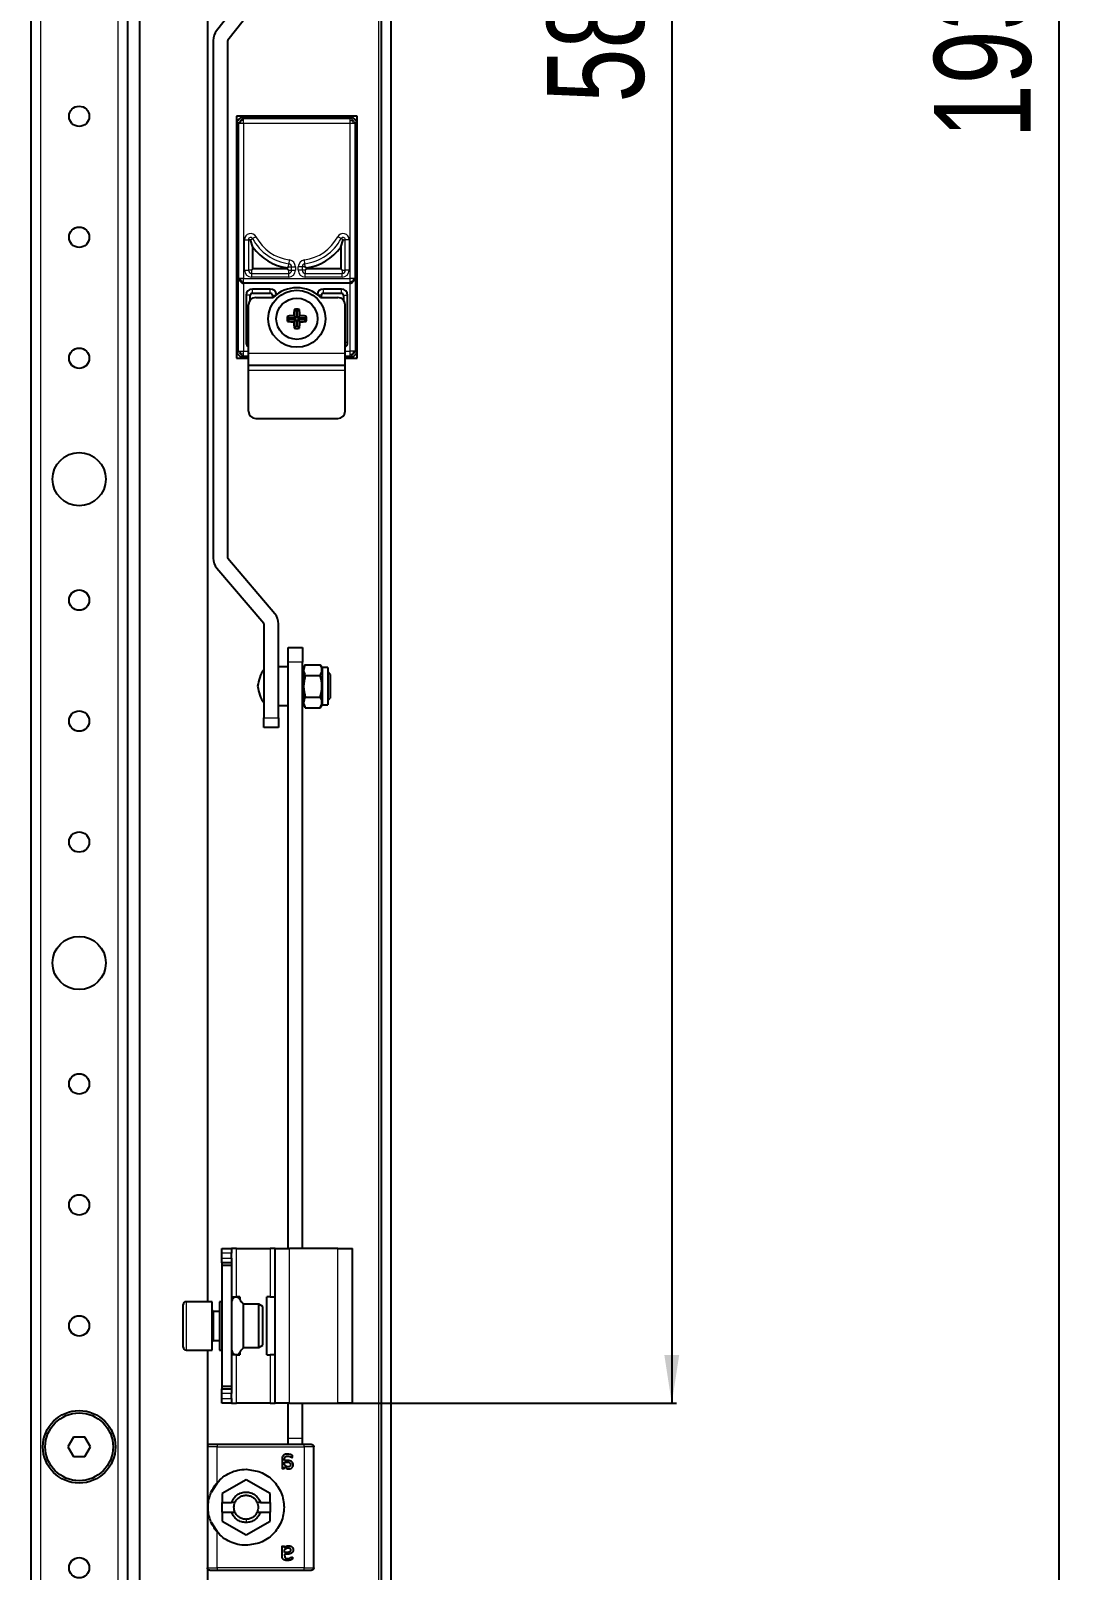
# Model space of a CAD drawing. Header units: millimetres. Extents: x -752 to 1485, y -1456 to 1043.
# Drawn here: x 1271.2 to 1485.3, y -512.4 to -194.2 of the extents above; entities that cross this region are included whole.
import ezdxf

# ---------------------------------------------------------------- set-up
doc = ezdxf.new("R2010")
doc.units = ezdxf.units.MM
doc.layers.add('FORMAT', color=7, linetype='Continuous')
doc.styles.add('SLDTEXTSTYLE0', font='TXT', dxfattribs={"width": 0.75})
doc.dimstyles.new('SLDDIMSTYLE0', dxfattribs={"dimtxt": 20, "dimasz": 10, "dimexe": 0, "dimexo": 0.0625, "dimgap": 5, "dimtad": 2, "dimdec": 1, "dimrnd": 1e-09, "dimzin": 12, "dimdsep": 46, "dimtxsty": 'SLDTEXTSTYLE0', "dimsah": 1, "dimcen": 0.09, "dimadec": 0, "dimazin": 3, "dimtfac": 1, "dimtofl": 0, "dimtmove": 0, "dimatfit": 3, "dimfxl": 0, "dimfrac": 2, "dimtolj": 1, "dimtzin": 12, "dimarcsym": 0})

# ---------------------------------------------------------------- blocks, each defined once
blk = doc.blocks.new('_D_5')
at = {"layer": 'FORMAT'}
for p, q in [((1337.76, 779.09), (1484.75, 779.09)), ((1483.75, 779.09), (1483.75, -1152.91)), ((1337.76, -1152.91), (1484.75, -1152.91))]:
    blk.add_line(p, q, dxfattribs=at)
for points in [[(1483.75, 779.09), (1482.21, 769.09), (1485.29, 769.09)], [(1483.75, -1152.91), (1485.29, -1142.91), (1482.21, -1142.91)]]:
    blk.add_solid(points, dxfattribs=at)
at = {"layer": 'FORMAT', "insert": (1457.97, -216.47), "char_height": 20, "attachment_point": 1, "rotation": 90, "style": 'SLDTEXTSTYLE0'}
blk.add_mtext('1932', dxfattribs=at)
blk = doc.blocks.new('_D_8')
at = {"layer": 'FORMAT'}
for p, q in [((1334.76, 104.09), (1404.75, 104.09)), ((1403.75, 104.09), (1403.75, -477.91)), ((1334.76, -477.91), (1404.75, -477.91))]:
    blk.add_line(p, q, dxfattribs=at)
for points in [[(1403.75, 104.09), (1402.21, 94.09), (1405.29, 94.09)], [(1403.75, -477.91), (1405.29, -467.91), (1402.21, -467.91)]]:
    blk.add_solid(points, dxfattribs=at)
at = {"layer": 'FORMAT', "insert": (1377.97, -209.08), "char_height": 20, "attachment_point": 1, "rotation": 90, "style": 'SLDTEXTSTYLE0'}
blk.add_mtext('582', dxfattribs=at)

msp = doc.modelspace()

# ---------------------------------------------------------------- linework, layer by layer
at = {"color": 8, "linetype": 'Continuous', "lineweight": 18}
for p, q in [((1343.15, 887.99), (1343.15, -1261.81)), ((1273.25, 830.59), (1273.25, -1204.41)), ((1289.25, 830.59), (1289.25, -1204.41)), ((1314.23, -213.4), (1313.93, -213.09)), ((1314.93, -212.09), (1315.23, -212.4)), ((1315.23, -212.4), (1337.26, -212.4)), ((1337.26, -212.4), (1337.56, -212.09)), ((1338.56, -213.09), (1338.26, -213.4)), ((1314.23, -245.41), (1314.23, -213.4)), ((1315.23, -213.4), (1315.23, -245.41)), ((1337.26, -213.4), (1315.23, -213.4)), ((1337.26, -245.41), (1337.26, -213.4)), ((1338.26, -213.4), (1338.26, -245.41)), ((1315.44, -243.71), (1315.44, -237.41)), ((1315.44, -237.41), (1316.24, -237.41)), ((1316.24, -237.41), (1316.24, -243.71)), ((1316.7, -237.41), (1316.24, -237.41)), ((1316.7, -237.41), (1317.1, -237.19)), ((1317.81, -236.82), (1317.1, -237.19)), ((1335.39, -237.19), (1334.69, -236.82)), ((1335.8, -237.41), (1335.39, -237.19)), ((1335.8, -237.41), (1336.26, -237.41)), ((1337.06, -237.41), (1336.26, -237.41)), ((1336.26, -243.71), (1336.26, -237.41)), ((1337.06, -237.41), (1337.06, -243.71)), ((1324.69, -241.6), (1324.59, -242.39)), ((1327.91, -242.39), (1327.8, -241.6)), ((1315.44, -243.71), (1316.24, -243.71)), ((1316.9, -243.71), (1316.24, -243.71)), ((1316.9, -243.71), (1316.9, -244.37)), ((1316.9, -244.37), (1316.9, -245.17)), ((1316.9, -244.37), (1324.5, -244.37)), ((1324.5, -243.04), (1324.59, -242.39)), ((1324.5, -243.04), (1325.16, -243.04)), ((1324.5, -243.71), (1324.5, -244.37)), ((1324.5, -243.71), (1325.16, -243.71)), ((1324.5, -244.37), (1324.5, -245.17)), ((1325.16, -243.04), (1325.96, -243.04)), ((1325.16, -243.71), (1325.16, -243.04)), ((1325.16, -243.71), (1325.96, -243.71)), ((1325.96, -243.04), (1325.96, -243.71)), ((1326.54, -243.71), (1326.54, -243.04)), ((1327.34, -243.04), (1326.54, -243.04)), ((1327.34, -243.71), (1326.54, -243.71)), ((1327.34, -243.04), (1327.34, -243.71)), ((1328, -243.04), (1327.34, -243.04)), ((1328, -243.71), (1327.34, -243.71)), ((1328, -243.04), (1327.91, -242.39)), ((1328, -243.71), (1328, -244.37)), ((1328, -245.17), (1328, -244.37)), ((1328, -244.37), (1335.6, -244.37)), ((1335.6, -243.71), (1335.6, -244.37)), ((1335.6, -243.71), (1336.26, -243.71)), ((1335.6, -245.17), (1335.6, -244.37)), ((1337.06, -243.71), (1336.26, -243.71)), ((1314.2, -245.41), (1314.23, -245.41)), ((1314.2, -260.46), (1314.2, -245.41)), ((1315.2, -246.41), (1315.2, -260.46)), ((1315.23, -245.41), (1337.26, -245.41)), ((1324.5, -245.17), (1316.9, -245.17)), ((1317.05, -248.48), (1317.05, -247.61)), ((1320.75, -248.48), (1320.75, -247.61)), ((1335.6, -245.17), (1328, -245.17)), ((1331.75, -248.48), (1331.75, -247.61)), ((1335.45, -248.48), (1335.45, -247.61)), ((1337.29, -260.46), (1337.29, -246.41)), ((1338.26, -245.41), (1338.29, -245.41)), ((1338.29, -245.41), (1338.29, -260.46)), ((1316.61, -248.91), (1315.75, -248.91)), ((1321.18, -248.91), (1321.85, -248.91)), ((1331.31, -248.91), (1330.64, -248.91)), ((1335.88, -248.91), (1336.75, -248.91)), ((1313.93, -260.73), (1314.2, -260.46)), ((1315.2, -260.46), (1316.25, -260.46)), ((1316.25, -258.61), (1315.75, -258.61)), ((1316.25, -260.86), (1336.25, -260.86)), ((1336.25, -258.61), (1336.75, -258.61)), ((1336.25, -260.46), (1337.29, -260.46)), ((1338.29, -260.46), (1338.56, -260.73)), ((1315.2, -261.46), (1314.93, -261.73)), ((1316.25, -261.46), (1315.2, -261.46)), ((1337.29, -261.46), (1336.25, -261.46)), ((1337.56, -261.73), (1337.29, -261.46)), ((1316.25, -264.36), (1336.25, -264.36)), ((1327.45, -324.71), (1324.45, -324.71)), ((1319.45, -336.21), (1322.45, -336.21)), ((1312.75, -446.91), (1310.75, -446.91)), ((1310.75, -447.91), (1312.75, -447.91)), ((1313.75, -455.91), (1313.75, -445.91)), ((1320.75, -445.91), (1320.75, -455.91)), ((1324.75, -477.91), (1324.75, -445.91)), ((1334.75, -477.91), (1334.75, -445.91)), ((1303.35, -456.91), (1303.35, -466.91)), ((1309, -458.91), (1309, -460.38)), ((1309, -460.38), (1309, -464.91)), ((1313.75, -477.91), (1313.75, -467.91)), ((1320.75, -467.91), (1320.75, -477.91)), ((1312.75, -475.91), (1310.75, -475.91)), ((1310.75, -476.91), (1312.75, -476.91)), ((1327.45, -485.21), (1324.45, -485.21)), ((1309.75, -494.35), (1309.75, -486.91)), ((1309.75, -486.91), (1327.75, -486.91)), ((1327.75, -486.91), (1327.75, -511.91)), ((1315.75, -501.91), (1315.75, -502.56)), ((1309.75, -511.91), (1309.75, -504.47)), ((1327.75, -511.91), (1309.75, -511.91))]:
    msp.add_line(p, q, dxfattribs=at)
at = {"color": 7, "linetype": 'Continuous', "lineweight": 25}
for p, q in [((1343.75, -1264.41), (1343.75, 890.59)), ((1345.75, -1264.41), (1345.75, 890.59)), ((1293.75, 857.59), (1293.75, -1231.41)), ((1271.25, 830.59), (1271.25, -1204.41)), ((1291.25, 830.59), (1291.25, -1204.41)), ((1307.75, 83.09), (1307.75, -456.91)), ((1314.4, -188.27), (1309.64, -194.24)), ((1311.99, -196.11), (1316.75, -190.14)), ((1308.95, -196.23), (1308.95, -303.21)), ((1311.95, -303.21), (1311.95, -196.23)), ((1338.75, -211.91), (1313.75, -211.91)), ((1313.75, -211.91), (1313.75, -261.91)), ((1313.93, -260.73), (1313.93, -213.09)), ((1314.93, -212.09), (1337.56, -212.09)), ((1338.56, -213.09), (1338.56, -260.73)), ((1338.75, -261.91), (1338.75, -211.91)), ((1317.15, -238.97), (1316.7, -237.41)), ((1335.34, -238.97), (1335.8, -237.41)), ((1317.15, -243.46), (1317.15, -238.97)), ((1335.34, -238.97), (1335.34, -243.46)), ((1317.15, -243.46), (1316.9, -243.71)), ((1324.24, -243.46), (1317.15, -243.46)), ((1324.24, -243.26), (1324.5, -243.04)), ((1324.24, -243.26), (1324.24, -243.46)), ((1324.24, -243.46), (1324.5, -243.71)), ((1328.25, -243.26), (1328, -243.04)), ((1328.25, -243.46), (1328, -243.71)), ((1328.25, -243.46), (1328.25, -243.26)), ((1335.34, -243.46), (1328.25, -243.46)), ((1335.34, -243.46), (1335.6, -243.71)), ((1315.22, -246.41), (1315.2, -246.41)), ((1315.23, -246.41), (1315.22, -246.41)), ((1337.26, -246.41), (1315.23, -246.41)), ((1320.75, -247.61), (1317.05, -247.61)), ((1335.45, -247.61), (1331.75, -247.61)), ((1337.28, -246.41), (1337.26, -246.41)), ((1337.29, -246.41), (1337.28, -246.41)), ((1315.75, -248.91), (1315.75, -258.61)), ((1316.25, -260.86), (1316.25, -250.86)), ((1316.61, -249.88), (1316.61, -248.91)), ((1317.05, -248.48), (1320.75, -248.48)), ((1317.75, -249.36), (1321.35, -249.36)), ((1321.18, -248.91), (1321.18, -249.36)), ((1331.15, -249.36), (1334.75, -249.36)), ((1331.31, -249.36), (1331.31, -248.91)), ((1331.75, -248.48), (1335.45, -248.48)), ((1335.88, -248.91), (1335.88, -249.88)), ((1336.25, -260.86), (1336.25, -250.86)), ((1336.75, -258.61), (1336.75, -248.91)), ((1324.69, -253.65), (1324.33, -253.22)), ((1324.69, -253.88), (1324.33, -254.31)), ((1326.13, -253.65), (1324.69, -253.65)), ((1324.69, -253.88), (1326.13, -253.88)), ((1326.13, -253.65), (1325.62, -253.13)), ((1326.13, -253.88), (1325.62, -254.39)), ((1326.13, -252.2), (1325.7, -251.84)), ((1326.13, -252.2), (1326.13, -253.65)), ((1326.13, -253.88), (1326.13, -255.32)), ((1326.36, -252.2), (1326.79, -251.84)), ((1326.36, -253.65), (1326.36, -252.2)), ((1326.36, -253.65), (1326.88, -253.13)), ((1327.81, -253.65), (1326.36, -253.65)), ((1326.36, -253.88), (1326.88, -254.39)), ((1326.36, -253.88), (1327.81, -253.88)), ((1326.36, -255.32), (1326.36, -253.88)), ((1327.81, -253.65), (1328.17, -253.22)), ((1327.81, -253.88), (1328.17, -254.31)), ((1326.13, -255.32), (1325.7, -255.68)), ((1326.36, -255.32), (1326.79, -255.68)), ((1316.25, -263.36), (1316.25, -260.86)), ((1336.25, -263.36), (1336.25, -260.86)), ((1313.75, -261.91), (1316.25, -261.91)), ((1316.25, -261.73), (1314.93, -261.73)), ((1316.25, -263.36), (1336.25, -263.36)), ((1316.25, -264.36), (1316.25, -263.36)), ((1337.56, -261.73), (1336.25, -261.73)), ((1336.25, -261.91), (1338.75, -261.91)), ((1336.25, -264.36), (1336.25, -263.36)), ((1316.25, -272.86), (1316.25, -264.36)), ((1336.25, -272.86), (1336.25, -264.36)), ((1317.75, -274.36), (1334.75, -274.36)), ((1309.71, -305.29), (1319.4, -316.66)), ((1321.68, -314.71), (1311.99, -303.34)), ((1319.45, -316.79), (1319.45, -336.21)), ((1322.45, -336.21), (1322.45, -316.79)), ((1324.45, -321.71), (1327.45, -321.71)), ((1324.45, -324.71), (1324.45, -321.71)), ((1327.45, -321.71), (1327.45, -324.71)), ((1324.45, -325.71), (1322.45, -325.71)), ((1324.45, -445.91), (1324.45, -324.71)), ((1327.45, -445.91), (1327.45, -324.71)), ((1327.65, -326.76), (1327.45, -326.76)), ((1327.99, -325.26), (1327.65, -325.86)), ((1327.65, -325.86), (1327.65, -333.56)), ((1327.99, -325.26), (1331.1, -325.26)), ((1327.99, -327.49), (1331.1, -327.49)), ((1331.45, -325.86), (1331.1, -325.26)), ((1332.65, -325.86), (1331.45, -325.86)), ((1331.45, -325.86), (1331.45, -333.56)), ((1332.65, -325.86), (1332.65, -333.56)), ((1333.15, -327.26), (1332.65, -326.76)), ((1333.15, -327.26), (1333.15, -332.16)), ((1322.45, -333.71), (1324.45, -333.71)), ((1327.45, -332.66), (1327.65, -332.66)), ((1327.65, -333.56), (1327.99, -334.16)), ((1327.99, -331.94), (1331.1, -331.94)), ((1331.1, -334.16), (1331.45, -333.56)), ((1331.45, -333.56), (1332.65, -333.56)), ((1332.65, -332.66), (1333.15, -332.16)), ((1319.45, -338.21), (1319.45, -336.21)), ((1322.45, -336.21), (1322.45, -338.21)), ((1327.99, -334.16), (1331.1, -334.16)), ((1322.45, -338.21), (1319.45, -338.21)), ((1310.75, -445.91), (1312.75, -445.91)), ((1310.75, -446.91), (1310.75, -445.91)), ((1310.75, -447.91), (1310.75, -446.91)), ((1310.75, -448.91), (1310.75, -447.91)), ((1312.75, -445.91), (1312.75, -446.91)), ((1313.75, -445.91), (1312.75, -445.91)), ((1312.75, -447.91), (1312.75, -446.91)), ((1312.75, -447.91), (1312.75, -448.91)), ((1313.75, -445.91), (1320.75, -445.91)), ((1321.75, -445.91), (1320.75, -445.91)), ((1321.75, -477.91), (1321.75, -445.91)), ((1321.75, -445.91), (1324.75, -445.91)), ((1334.75, -445.91), (1324.75, -445.91)), ((1334.75, -445.91), (1337.75, -445.91)), ((1337.75, -477.91), (1337.75, -445.91)), ((1312.75, -448.91), (1310.75, -448.91)), ((1310.75, -448.91), (1310.75, -449.41)), ((1312.75, -449.41), (1310.75, -449.41)), ((1310.75, -449.41), (1310.75, -474.41)), ((1312.75, -448.91), (1312.75, -449.41)), ((1312.75, -449.41), (1312.75, -474.41)), ((1302.75, -466.31), (1302.75, -457.51)), ((1308.75, -456.91), (1303.35, -456.91)), ((1308.75, -466.91), (1308.75, -456.91)), ((1310.75, -456.91), (1310.25, -456.91)), ((1310.25, -456.91), (1310.25, -458.12)), ((1310.25, -458.12), (1310.25, -466.91)), ((1312.75, -455.91), (1313.75, -455.91)), ((1314.45, -455.91), (1313.75, -455.91)), ((1314.45, -455.91), (1314.45, -456.36)), ((1318.38, -457.41), (1315.25, -457.41)), ((1315.25, -466.41), (1315.25, -457.41)), ((1319.25, -457.91), (1318.38, -457.41)), ((1318.38, -466.41), (1318.38, -457.41)), ((1319.25, -465.91), (1319.25, -457.91)), ((1320.05, -467.91), (1320.05, -455.91)), ((1320.75, -455.91), (1320.05, -455.91)), ((1320.75, -455.91), (1321.75, -455.91)), ((1310.25, -458.91), (1309, -458.91)), ((1303.35, -466.91), (1308.75, -466.91)), ((1307.75, -466.91), (1307.75, -486.74)), ((1309, -464.91), (1310.25, -464.91)), ((1310.25, -466.91), (1310.75, -466.91)), ((1314.45, -467.46), (1314.45, -467.91)), ((1315.25, -466.41), (1318.38, -466.41)), ((1318.38, -466.41), (1319.25, -465.91)), ((1313.75, -467.91), (1312.75, -467.91)), ((1313.75, -467.91), (1314.45, -467.91)), ((1320.05, -467.91), (1320.75, -467.91)), ((1321.75, -467.91), (1320.75, -467.91)), ((1312.75, -474.41), (1310.75, -474.41)), ((1310.75, -474.41), (1310.75, -474.91)), ((1310.75, -475.91), (1310.75, -474.91)), ((1310.75, -474.91), (1312.75, -474.91)), ((1310.75, -476.91), (1310.75, -475.91)), ((1310.75, -477.91), (1310.75, -476.91)), ((1312.75, -474.41), (1312.75, -474.91)), ((1312.75, -474.91), (1312.75, -475.91)), ((1312.75, -476.91), (1312.75, -475.91)), ((1312.75, -476.91), (1312.75, -477.91)), ((1312.75, -477.91), (1310.75, -477.91)), ((1312.75, -477.91), (1313.75, -477.91)), ((1320.75, -477.91), (1313.75, -477.91)), ((1320.75, -477.91), (1321.75, -477.91)), ((1324.75, -477.91), (1321.75, -477.91)), ((1324.45, -485.21), (1324.45, -477.91)), ((1324.75, -477.91), (1334.75, -477.91)), ((1327.45, -485.21), (1327.45, -477.91)), ((1337.75, -477.91), (1334.75, -477.91)), ((1280.09, -484.91), (1278.94, -486.91)), ((1282.4, -484.91), (1280.09, -484.91)), ((1283.56, -486.91), (1282.4, -484.91)), ((1327.75, -486.41), (1309.75, -486.41)), ((1324.45, -486.47), (1324.45, -485.21)), ((1327.45, -486.47), (1327.45, -485.21)), ((1328.35, -486.41), (1328.1, -486.41)), ((1278.94, -486.91), (1280.09, -488.91)), ((1280.09, -488.91), (1282.4, -488.91)), ((1282.4, -488.91), (1283.56, -486.91)), ((1307.75, -486.91), (1307.75, -511.91)), ((1323.19, -489.45), (1323.19, -491.32)), ((1323.72, -489.71), (1323.72, -489.49)), ((1324.1, -489.71), (1323.72, -489.71)), ((1329.75, -511.91), (1329.75, -486.91)), ((1323.65, -491.32), (1323.65, -491.04)), ((1323.72, -490.06), (1324.15, -490.06)), ((1323.72, -490.65), (1323.72, -490.06)), ((1308.58, -496.29), (1310.08, -494.03)), ((1315.75, -493.7), (1310.8, -496.55)), ((1320.7, -496.55), (1315.75, -493.7)), ((1310.8, -496.55), (1310.8, -498.41)), ((1310.8, -500.41), (1310.8, -498.41)), ((1310.8, -498.41), (1312.76, -498.41)), ((1313.46, -498.41), (1312.76, -498.41)), ((1318.73, -498.41), (1318.04, -498.41)), ((1318.73, -498.41), (1320.7, -498.41)), ((1320.7, -498.41), (1320.7, -496.55)), ((1320.7, -498.41), (1320.7, -500.41)), ((1310.08, -504.8), (1308.58, -502.54)), ((1310.8, -500.41), (1310.8, -502.27)), ((1310.8, -500.41), (1312.76, -500.41)), ((1310.8, -502.27), (1315.75, -505.13)), ((1312.76, -500.41), (1313.46, -500.41)), ((1315.75, -505.13), (1320.7, -502.27)), ((1318.04, -500.41), (1318.73, -500.41)), ((1318.73, -500.41), (1320.7, -500.41)), ((1320.7, -502.27), (1320.7, -500.41)), ((1323.19, -509.37), (1323.19, -507.5)), ((1323.65, -507.51), (1323.65, -507.78)), ((1323.72, -508.77), (1323.72, -508.18)), ((1324.15, -508.77), (1323.72, -508.77)), ((1307.75, -512.09), (1307.75, -1131.91)), ((1324.1, -509.12), (1323.72, -509.12)), ((1323.72, -509.12), (1323.72, -509.34)), ((1309.75, -512.41), (1327.75, -512.41)), ((1328.1, -512.41), (1328.35, -512.41))]:
    msp.add_line(p, q, dxfattribs=at)
for centre, radius in [((1281.25, -211.91), 2.1), ((1281.25, -236.91), 2.1), ((1326.25, -253.76), 5.9), ((1326.25, -253.76), 4.25), ((1281.25, -261.91), 2.1), ((1281.25, -286.91), 5.5), ((1281.25, -311.91), 2.1), ((1281.25, -336.91), 2.1), ((1281.25, -361.91), 2.1), ((1281.25, -386.91), 5.5), ((1281.25, -411.91), 2.1), ((1281.25, -436.91), 2.1), ((1281.25, -461.91), 2.1), ((1281.25, -486.91), 7.5), ((1281.25, -486.91), 7), ((1281.25, -511.91), 2.1)]:
    msp.add_circle(centre, radius, dxfattribs=at)
for centre, radius, start, end in [((1312.15, -196.23), 3.2, 141.4416, 180), ((1312.15, -196.23), 0.2, 141.4416, 180), ((1325.94, -232.44), 10.95, 216.5958, 261.061), ((1326.55, -232.44), 10.95, 278.939, 323.4042), ((1317.05, -248.91), 1.3, 90, 180), ((1320.75, -248.91), 1.3, 6.3593, 90), ((1326.25, -254.36), 7, 45.5847, 134.4153), ((1331.75, -248.91), 1.3, 90, 173.6407), ((1335.45, -248.91), 1.3, 0, 90), ((1317.75, -250.86), 1.5, 90, 180), ((1317.05, -248.91), 0.435, 90, 180), ((1320.75, -248.91), 0.435, 0, 90), ((1331.75, -248.91), 0.435, 90, 180), ((1334.75, -250.86), 1.5, 0, 90), ((1335.45, -248.91), 0.435, 0, 90), ((1326.25, -253.76), 2, 164.1146, 195.8854), ((1326.18, -271.84), 18.72, 91.7249, 95.6832), ((1326.18, -235.68), 18.72, 264.3168, 268.2751), ((1326.25, -253.76), 1.56, 175.8165, 184.1835), ((1344.33, -253.7), 18.72, 174.3168, 178.2751), ((1344.33, -253.83), 18.72, 181.7249, 185.6832), ((1326.25, -253.76), 2, 74.1146, 105.8854), ((1326.25, -253.76), 1.56, 85.8165, 94.1835), ((1308.17, -253.7), 18.72, 1.7249, 5.6832), ((1308.17, -253.83), 18.72, 354.3168, 358.2751), ((1326.31, -271.84), 18.72, 84.3168, 88.2751), ((1326.31, -235.68), 18.72, 271.7249, 275.6832), ((1326.25, -253.76), 1.56, 355.8165, 4.1835), ((1326.25, -253.76), 2, 344.1146, 15.8854), ((1326.25, -253.76), 2, 254.1146, 285.8854), ((1326.25, -253.76), 1.56, 265.8165, 274.1835), ((1317.05, -258.61), 1.3, 180, 232.0201), ((1335.45, -258.61), 1.3, 307.9799, 0), ((1317.75, -272.86), 1.5, 180, 270), ((1334.75, -272.86), 1.5, 270, 0), ((1312.15, -303.21), 3.2, 180, 220.4367), ((1312.15, -303.21), 0.2, 180, 220.4367), ((1319.25, -316.79), 3.2, 0, 40.4367), ((1319.25, -316.79), 0.2, 0, 40.4367), ((1326.09, -330.67), 8, 146.1291, 173.1181), ((1326.09, -328.75), 8, 186.8819, 213.8709), ((1303.35, -457.51), 0.6, 90, 180), ((1309, -458.66), 0.25, 180, 270), ((1303.35, -466.31), 0.6, 180, 270), ((1309, -465.16), 0.25, 90, 180)]:
    msp.add_arc(centre, radius, start, end, dxfattribs=at)
at = {"color": 8, "linetype": 'Continuous', "lineweight": 18}
for centre, radius, start, end in [((1316.7, -237.41), 1.26, 28.2631, 180), ((1316.7, -237.41), 0.46, 28.2631, 180), ((1325.94, -232.44), 10.04, 208.2631, 262.2213), ((1325.94, -232.44), 9.24, 208.2631, 262.2213), ((1326.55, -232.44), 9.24, 277.7787, 331.7369), ((1326.55, -232.44), 10.04, 277.7787, 331.7369), ((1335.8, -237.41), 1.26, 0, 151.7369), ((1335.8, -237.41), 0.46, 0, 151.7369), ((1324.5, -243.04), 1.46, 0, 82.2213), ((1328, -243.04), 1.46, 97.7787, 180), ((1316.9, -243.71), 1.46, 180, 270), ((1316.9, -243.71), 0.66, 180, 270), ((1324.5, -243.71), 1.46, 270, 0), ((1324.5, -243.71), 0.66, 270, 0), ((1324.5, -243.04), 0.66, 0, 82.2213), ((1328, -243.71), 1.46, 180, 270), ((1328, -243.04), 0.66, 97.7787, 180), ((1328, -243.71), 0.66, 180, 270), ((1335.6, -243.71), 1.46, 270, 0), ((1335.6, -243.71), 0.66, 270, 0)]:
    msp.add_arc(centre, radius, start, end, dxfattribs=at)
at = {"color": 7, "linetype": 'Continuous', "lineweight": 25}
for points, knots in [([(1313.93, -213.09), (1313.93, -213.07), (1313.94, -212.94), (1314.07, -212.72), (1314.29, -212.46), (1314.53, -212.26), (1314.72, -212.15), (1314.84, -212.1), (1314.9, -212.1), (1314.93, -212.09)], [0, 0, 0, 0, 0.0566974, 0.2503517, 0.4998638, 0.7488693, 0.8744535, 0.9435148, 1, 1, 1, 1]), ([(1337.56, -212.09), (1337.59, -212.1), (1337.72, -212.11), (1337.94, -212.24), (1338.2, -212.46), (1338.4, -212.69), (1338.51, -212.89), (1338.56, -213), (1338.56, -213.07), (1338.56, -213.09)], [0, 0, 0, 0, 0.056697, 0.250352, 0.499864, 0.748869, 0.874453, 0.943515, 1, 1, 1, 1]), ([(1314.2, -245.41), (1314.21, -245.47), (1314.25, -245.68), (1314.48, -245.96), (1314.76, -246.21), (1314.96, -246.34), (1315.09, -246.39), (1315.17, -246.41), (1315.2, -246.41)], [0, 0, 0, 0, 0.125207, 0.499639, 0.74848, 0.874099, 0.946251, 1, 1, 1, 1]), ([(1337.26, -246.41), (1337.29, -246.41), (1337.36, -246.4), (1337.47, -246.36), (1337.66, -246.25), (1337.8, -246.13), (1337.89, -246.04)], [0, 0, 0, 0, 0.124863, 0.249962, 0.500073, 1, 1, 1, 1]), ([(1337.29, -246.41), (1337.33, -246.41), (1337.47, -246.38), (1337.71, -246.23), (1337.97, -246), (1338.15, -245.77), (1338.26, -245.57), (1338.28, -245.47), (1338.29, -245.41)], [0, 0, 0, 0, 0.053741, 0.2506254, 0.4994286, 0.749504, 0.8748127, 1, 1, 1, 1]), ([(1314.93, -261.73), (1314.9, -261.73), (1314.78, -261.71), (1314.55, -261.59), (1314.29, -261.37), (1314.09, -261.13), (1313.98, -260.94), (1313.94, -260.82), (1313.93, -260.76), (1313.93, -260.73)], [0, 0, 0, 0, 0.0566974, 0.2503517, 0.4998638, 0.7488693, 0.8744535, 0.9435148, 1, 1, 1, 1]), ([(1338.56, -260.73), (1338.56, -260.76), (1338.55, -260.88), (1338.42, -261.1), (1338.2, -261.37), (1337.96, -261.57), (1337.77, -261.68), (1337.65, -261.72), (1337.59, -261.73), (1337.56, -261.73)], [0, 0, 0, 0, 0.056697, 0.250352, 0.499864, 0.748869, 0.874453, 0.943515, 1, 1, 1, 1]), ([(1327.99, -325.26), (1327.81, -325.66), (1327.48, -326.4), (1327.83, -327.14), (1327.99, -327.49)], [0, 0, 0, 0, 0.534707, 1, 1, 1, 1]), ([(1327.99, -327.49), (1327.82, -328.24), (1327.48, -329.73), (1327.82, -331.21), (1327.99, -331.94)], [0, 0, 0, 0, 0.508481, 1, 1, 1, 1]), ([(1331.1, -327.49), (1331.28, -327.09), (1331.62, -326.35), (1331.26, -325.61), (1331.1, -325.26)], [0, 0, 0, 0, 0.534707, 1, 1, 1, 1]), ([(1331.1, -331.94), (1331.27, -331.18), (1331.62, -329.7), (1331.27, -328.22), (1331.1, -327.49)], [0, 0, 0, 0, 0.508481, 1, 1, 1, 1]), ([(1327.99, -331.94), (1327.81, -332.33), (1327.48, -333.08), (1327.83, -333.82), (1327.99, -334.16)], [0, 0, 0, 0, 0.534707, 1, 1, 1, 1]), ([(1331.1, -334.16), (1331.28, -333.76), (1331.62, -333.02), (1331.26, -332.28), (1331.1, -331.94)], [0, 0, 0, 0, 0.534707, 1, 1, 1, 1]), ([(1315.25, -457.41), (1315.07, -457.26), (1314.72, -456.95), (1314.53, -456.38), (1314.17, -456.08), (1313.83, -455.95), (1313.47, -455.98), (1313.12, -456.17), (1312.87, -456.53), (1312.79, -456.83), (1312.75, -456.98)], [0, 0, 0, 0, 0.185676, 0.371025, 0.466937, 0.562172, 0.656347, 0.751553, 0.873842, 1, 1, 1, 1]), ([(1312.75, -466.84), (1312.79, -466.99), (1312.87, -467.29), (1313.12, -467.65), (1313.47, -467.84), (1313.83, -467.88), (1314.17, -467.75), (1314.53, -467.44), (1314.72, -466.87), (1315.07, -466.57), (1315.25, -466.41)], [0, 0, 0, 0, 0.126158, 0.248447, 0.343653, 0.437828, 0.533063, 0.628975, 0.814324, 1, 1, 1, 1]), ([(1324.3, -488.41), (1324.15, -488.42), (1323.93, -488.43), (1323.65, -488.52), (1323.46, -488.64), (1323.32, -488.81), (1323.21, -489.08), (1323.2, -489.31), (1323.19, -489.45)], [0, 0, 0, 0, 0.250089, 0.382495, 0.500259, 0.622163, 0.750133, 1, 1, 1, 1]), ([(1323.72, -489.49), (1323.72, -489.4), (1323.73, -489.26), (1323.79, -489.09), (1323.86, -488.98), (1323.97, -488.9), (1324.09, -488.85), (1324.22, -488.83), (1324.31, -488.83), (1324.36, -488.82)], [0, 0, 0, 0, 0.250023, 0.382539, 0.499802, 0.620838, 0.749652, 0.874777, 1, 1, 1, 1]), ([(1325.48, -490.63), (1325.48, -490.55), (1325.47, -490.39), (1325.37, -490.18), (1325.22, -490), (1324.95, -489.83), (1324.57, -489.72), (1324.25, -489.71), (1324.1, -489.71)], [0, 0, 0, 0, 0.125049, 0.249886, 0.370856, 0.49982, 0.749609, 1, 1, 1, 1]), ([(1325.36, -488.91), (1325.36, -488.85), (1325.36, -488.77), (1325.3, -488.68), (1325.16, -488.59), (1324.84, -488.46), (1324.51, -488.43), (1324.3, -488.41)], [0, 0, 0, 0, 0.124693, 0.187182, 0.249773, 0.500039, 1, 1, 1, 1]), ([(1324.36, -488.82), (1324.52, -488.84), (1324.76, -488.87), (1325.01, -488.99), (1325.14, -489.06), (1325.21, -489.11), (1325.25, -489.11), (1325.26, -489.12)], [0, 0, 0, 0, 0.4987, 0.749508, 0.874949, 0.946783, 1, 1, 1, 1]), ([(1325.26, -489.12), (1325.27, -489.12), (1325.29, -489.11), (1325.31, -489.1), (1325.32, -489.09), (1325.34, -489.07), (1325.36, -489.03), (1325.36, -488.99), (1325.36, -488.94), (1325.36, -488.92), (1325.36, -488.91)], [0, 0, 0, 0, 0.128825, 0.180169, 0.243397, 0.36986, 0.499864, 0.749649, 0.843476, 1, 1, 1, 1]), ([(1323.19, -491.32), (1323.19, -491.33), (1323.19, -491.35), (1323.2, -491.37), (1323.23, -491.39), (1323.3, -491.41), (1323.37, -491.41), (1323.42, -491.41)], [0, 0, 0, 0, 0.124881, 0.183376, 0.250934, 0.500336, 1, 1, 1, 1]), ([(1323.42, -491.41), (1323.46, -491.41), (1323.53, -491.41), (1323.61, -491.39), (1323.63, -491.37), (1323.64, -491.35), (1323.65, -491.33), (1323.65, -491.32)], [0, 0, 0, 0, 0.499718, 0.749437, 0.810587, 0.875078, 1, 1, 1, 1]), ([(1323.65, -491.04), (1323.77, -491.15), (1323.96, -491.33), (1324.23, -491.43), (1324.4, -491.47), (1324.48, -491.47), (1324.52, -491.47)], [0, 0, 0, 0, 0.499113, 0.749325, 0.874665, 1, 1, 1, 1]), ([(1324.44, -491.06), (1324.37, -491.05), (1324.22, -491.04), (1323.96, -490.91), (1323.82, -490.75), (1323.72, -490.65)], [0, 0, 0, 0, 0.249939, 0.499864, 1, 1, 1, 1]), ([(1324.15, -490.06), (1324.25, -490.06), (1324.43, -490.07), (1324.65, -490.13), (1324.8, -490.22), (1324.89, -490.33), (1324.94, -490.45), (1324.95, -490.54), (1324.95, -490.59)], [0, 0, 0, 0, 0.279652, 0.500248, 0.629485, 0.750186, 0.875763, 1, 1, 1, 1]), ([(1324.95, -490.59), (1324.95, -490.65), (1324.94, -490.75), (1324.87, -490.87), (1324.81, -490.94), (1324.73, -491), (1324.64, -491.04), (1324.54, -491.06), (1324.47, -491.06), (1324.44, -491.06)], [0, 0, 0, 0, 0.249168, 0.373635, 0.49939, 0.619394, 0.749656, 0.87477, 1, 1, 1, 1]), ([(1324.52, -491.47), (1324.64, -491.46), (1324.83, -491.45), (1325.05, -491.37), (1325.21, -491.27), (1325.33, -491.14), (1325.45, -490.93), (1325.47, -490.75), (1325.48, -490.63)], [0, 0, 0, 0, 0.25007, 0.379181, 0.500499, 0.62417, 0.750842, 1, 1, 1, 1]), ([(1309.75, -504.47), (1309.46, -504.1), (1308.89, -503.34), (1308.33, -502.09), (1307.98, -500.82), (1307.85, -499.41), (1307.98, -498.01), (1308.33, -496.73), (1308.89, -495.48), (1309.46, -494.73), (1309.75, -494.35)], [0, 0, 0, 0, 0.125762, 0.25037, 0.375307, 0.500139, 0.62481, 0.749763, 0.874888, 1, 1, 1, 1]), ([(1323.19, -507.5), (1323.19, -507.49), (1323.19, -507.48), (1323.2, -507.46), (1323.23, -507.44), (1323.3, -507.41), (1323.37, -507.41), (1323.42, -507.41)], [0, 0, 0, 0, 0.124884, 0.186377, 0.250914, 0.500322, 1, 1, 1, 1]), ([(1323.42, -507.41), (1323.46, -507.41), (1323.52, -507.41), (1323.59, -507.43), (1323.62, -507.44), (1323.63, -507.46), (1323.64, -507.48), (1323.65, -507.49), (1323.65, -507.51)], [0, 0, 0, 0, 0.499162, 0.644242, 0.749698, 0.813605, 0.875217, 1, 1, 1, 1]), ([(1323.65, -507.78), (1323.77, -507.67), (1323.96, -507.5), (1324.27, -507.37), (1324.44, -507.36), (1324.52, -507.35)], [0, 0, 0, 0, 0.499364, 0.749701, 1, 1, 1, 1]), ([(1323.72, -508.18), (1323.82, -508.07), (1323.96, -507.92), (1324.19, -507.8), (1324.33, -507.77), (1324.4, -507.77), (1324.44, -507.77)], [0, 0, 0, 0, 0.499765, 0.749504, 0.874771, 1, 1, 1, 1]), ([(1325.48, -508.2), (1325.48, -508.24), (1325.48, -508.31), (1325.45, -508.47), (1325.37, -508.65), (1325.22, -508.83), (1324.95, -509), (1324.57, -509.1), (1324.25, -509.11), (1324.1, -509.12)], [0, 0, 0, 0, 0.062637, 0.125278, 0.250072, 0.374841, 0.499994, 0.749696, 1, 1, 1, 1]), ([(1324.95, -508.24), (1324.95, -508.28), (1324.94, -508.37), (1324.89, -508.5), (1324.8, -508.6), (1324.65, -508.69), (1324.43, -508.76), (1324.25, -508.76), (1324.15, -508.77)], [0, 0, 0, 0, 0.1244465, 0.2497948, 0.3699999, 0.4997343, 0.7199319, 1, 1, 1, 1]), ([(1324.44, -507.77), (1324.5, -507.77), (1324.6, -507.78), (1324.73, -507.82), (1324.81, -507.88), (1324.87, -507.95), (1324.92, -508.04), (1324.95, -508.14), (1324.95, -508.2), (1324.95, -508.24)], [0, 0, 0, 0, 0.249623, 0.37714, 0.499734, 0.62273, 0.749812, 0.874876, 1, 1, 1, 1]), ([(1324.52, -507.35), (1324.64, -507.36), (1324.83, -507.37), (1325.05, -507.46), (1325.21, -507.55), (1325.33, -507.68), (1325.45, -507.89), (1325.47, -508.08), (1325.48, -508.2)], [0, 0, 0, 0, 0.25007, 0.379559, 0.500499, 0.624556, 0.750843, 1, 1, 1, 1]), ([(1324.3, -510.41), (1324.23, -510.41), (1324.08, -510.41), (1323.86, -510.37), (1323.65, -510.3), (1323.46, -510.18), (1323.32, -510.01), (1323.21, -509.74), (1323.2, -509.52), (1323.19, -509.37)], [0, 0, 0, 0, 0.125255, 0.250437, 0.383066, 0.500493, 0.622629, 0.75025, 1, 1, 1, 1]), ([(1323.72, -509.34), (1323.72, -509.38), (1323.72, -509.47), (1323.74, -509.6), (1323.78, -509.73), (1323.86, -509.84), (1323.97, -509.92), (1324.13, -509.99), (1324.27, -510), (1324.36, -510)], [0, 0, 0, 0, 0.125295, 0.250514, 0.383518, 0.50035, 0.621938, 0.750243, 1, 1, 1, 1]), ([(1325.36, -509.92), (1325.36, -509.94), (1325.36, -510), (1325.35, -510.08), (1325.3, -510.14), (1325.16, -510.23), (1324.84, -510.36), (1324.51, -510.39), (1324.3, -510.41)], [0, 0, 0, 0, 0.062686, 0.125173, 0.187628, 0.250185, 0.500314, 1, 1, 1, 1]), ([(1324.36, -510), (1324.52, -509.99), (1324.83, -509.96), (1325.09, -509.75), (1325.25, -509.71), (1325.26, -509.71)], [0, 0, 0, 0, 0.498852, 0.946609, 1, 1, 1, 1]), ([(1325.26, -509.71), (1325.27, -509.71), (1325.29, -509.71), (1325.31, -509.72), (1325.32, -509.73), (1325.34, -509.76), (1325.36, -509.82), (1325.36, -509.87), (1325.36, -509.92)], [0, 0, 0, 0, 0.13107, 0.182437, 0.243796, 0.371388, 0.500442, 1, 1, 1, 1])]:
    msp.add_open_spline(points, degree=3, knots=knots, dxfattribs=at)
at = {"color": 8, "linetype": 'Continuous', "lineweight": 18}
for points, knots in [([(1314.6, -212.76), (1314.52, -212.86), (1314.39, -212.99), (1314.28, -213.19), (1314.24, -213.3), (1314.23, -213.36), (1314.23, -213.4)], [0, 0, 0, 0, 0.499932, 0.750046, 0.875143, 1, 1, 1, 1]), ([(1315.23, -212.4), (1315.2, -212.4), (1315.14, -212.4), (1315.02, -212.45), (1314.83, -212.55), (1314.69, -212.68), (1314.6, -212.76)], [0, 0, 0, 0, 0.124863, 0.249962, 0.500073, 1, 1, 1, 1]), ([(1314.6, -212.76), (1314.61, -212.77), (1314.62, -212.78), (1314.68, -212.85), (1314.71, -212.87)], [0, 0, 0, 0, 0.584601, 1, 1, 1, 1]), ([(1314.6, -213.4), (1314.61, -213.29), (1314.62, -213.1), (1314.68, -212.94), (1314.71, -212.87)], [0, 0, 0, 0, 0.584782, 1, 1, 1, 1]), ([(1315.23, -212.77), (1315.12, -212.77), (1314.94, -212.78), (1314.78, -212.85), (1314.71, -212.87)], [0, 0, 0, 0, 0.584782, 1, 1, 1, 1]), ([(1315.23, -212.77), (1315.23, -212.68), (1315.23, -212.56), (1315.23, -212.45), (1315.23, -212.41), (1315.23, -212.4), (1315.23, -212.4)], [0, 0, 0, 0, 0.499933, 0.750044, 0.87514, 1, 1, 1, 1]), ([(1315.23, -213.4), (1315.23, -213.36), (1315.23, -213.3), (1315.23, -213.19), (1315.23, -213), (1315.23, -212.86), (1315.23, -212.77)], [0, 0, 0, 0, 0.124527, 0.250035, 0.500121, 1, 1, 1, 1]), ([(1337.26, -212.77), (1337.26, -212.66), (1337.26, -212.52), (1337.26, -212.41), (1337.26, -212.4), (1337.26, -212.4)], [0, 0, 0, 0, 0.633094, 0.851999, 1, 1, 1, 1]), ([(1337.89, -212.76), (1337.8, -212.68), (1337.66, -212.55), (1337.47, -212.45), (1337.36, -212.4), (1337.29, -212.4), (1337.26, -212.4)], [0, 0, 0, 0, 0.4999316, 0.750046, 0.8751428, 1, 1, 1, 1]), ([(1337.26, -213.4), (1337.26, -213.36), (1337.26, -213.27), (1337.26, -213.04), (1337.26, -212.89), (1337.26, -212.77)], [0, 0, 0, 0, 0.148001, 0.3669064, 1, 1, 1, 1]), ([(1337.26, -212.77), (1337.37, -212.77), (1337.56, -212.78), (1337.72, -212.85), (1337.78, -212.87)], [0, 0, 0, 0, 0.584782, 1, 1, 1, 1]), ([(1337.89, -212.76), (1337.89, -212.77), (1337.88, -212.78), (1337.81, -212.85), (1337.78, -212.87)], [0, 0, 0, 0, 0.584601, 1, 1, 1, 1]), ([(1337.89, -213.4), (1337.89, -213.29), (1337.88, -213.1), (1337.81, -212.94), (1337.78, -212.87)], [0, 0, 0, 0, 0.584782, 1, 1, 1, 1]), ([(1338.26, -213.4), (1338.26, -213.36), (1338.25, -213.3), (1338.21, -213.19), (1338.1, -212.99), (1337.98, -212.86), (1337.89, -212.76)], [0, 0, 0, 0, 0.124863, 0.249962, 0.500073, 1, 1, 1, 1]), ([(1314.6, -213.4), (1314.5, -213.4), (1314.36, -213.4), (1314.25, -213.4), (1314.23, -213.4), (1314.23, -213.4)], [0, 0, 0, 0, 0.633094, 0.851999, 1, 1, 1, 1]), ([(1315.23, -213.4), (1315.19, -213.4), (1315.1, -213.4), (1314.88, -213.4), (1314.72, -213.4), (1314.6, -213.4)], [0, 0, 0, 0, 0.148001, 0.366906, 1, 1, 1, 1]), ([(1337.89, -213.4), (1337.77, -213.4), (1337.62, -213.4), (1337.39, -213.4), (1337.3, -213.4), (1337.26, -213.4)], [0, 0, 0, 0, 0.633094, 0.851999, 1, 1, 1, 1]), ([(1338.26, -213.4), (1338.26, -213.4), (1338.25, -213.4), (1338.14, -213.4), (1338, -213.4), (1337.89, -213.4)], [0, 0, 0, 0, 0.148001, 0.366906, 1, 1, 1, 1]), ([(1314.6, -245.41), (1314.52, -245.41), (1314.39, -245.41), (1314.29, -245.41), (1314.24, -245.41), (1314.23, -245.41), (1314.23, -245.41)], [0, 0, 0, 0, 0.49988, 0.749964, 0.875473, 1, 1, 1, 1]), ([(1314.6, -246.04), (1314.49, -245.92), (1314.35, -245.77), (1314.25, -245.54), (1314.23, -245.45), (1314.23, -245.41)], [0, 0, 0, 0, 0.633497, 0.852215, 1, 1, 1, 1]), ([(1315.23, -245.41), (1315.2, -245.41), (1315.14, -245.41), (1315.02, -245.41), (1314.83, -245.41), (1314.69, -245.41), (1314.6, -245.41)], [0, 0, 0, 0, 0.124527, 0.250035, 0.500121, 1, 1, 1, 1]), ([(1314.6, -245.41), (1314.61, -245.52), (1314.61, -245.71), (1314.68, -245.87), (1314.71, -245.94)], [0, 0, 0, 0, 0.585225, 1, 1, 1, 1]), ([(1314.6, -246.04), (1314.6, -246.04), (1314.61, -246.03), (1314.68, -245.96), (1314.71, -245.94)], [0, 0, 0, 0, 0.5850478, 1, 1, 1, 1]), ([(1315.23, -246.41), (1315.19, -246.41), (1315.1, -246.4), (1314.88, -246.29), (1314.72, -246.15), (1314.6, -246.04)], [0, 0, 0, 0, 0.147785, 0.366503, 1, 1, 1, 1]), ([(1315.23, -246.04), (1315.12, -246.04), (1314.93, -246.03), (1314.77, -245.96), (1314.71, -245.94)], [0, 0, 0, 0, 0.585048, 1, 1, 1, 1]), ([(1315.23, -246.04), (1315.23, -245.95), (1315.23, -245.81), (1315.23, -245.62), (1315.23, -245.51), (1315.23, -245.44), (1315.23, -245.41)], [0, 0, 0, 0, 0.4998775, 0.7499648, 0.8754836, 1, 1, 1, 1]), ([(1315.23, -246.41), (1315.23, -246.41), (1315.23, -246.4), (1315.23, -246.36), (1315.23, -246.25), (1315.23, -246.13), (1315.23, -246.04)], [0, 0, 0, 0, 0.124863, 0.249962, 0.500073, 1, 1, 1, 1]), ([(1337.26, -246.04), (1337.26, -245.92), (1337.26, -245.77), (1337.26, -245.54), (1337.26, -245.45), (1337.26, -245.41)], [0, 0, 0, 0, 0.633497, 0.852215, 1, 1, 1, 1]), ([(1337.89, -245.41), (1337.8, -245.41), (1337.66, -245.41), (1337.47, -245.41), (1337.36, -245.41), (1337.29, -245.41), (1337.26, -245.41)], [0, 0, 0, 0, 0.49988, 0.749964, 0.875473, 1, 1, 1, 1]), ([(1337.26, -246.04), (1337.37, -246.04), (1337.56, -246.03), (1337.72, -245.96), (1337.79, -245.94)], [0, 0, 0, 0, 0.585048, 1, 1, 1, 1]), ([(1337.26, -246.41), (1337.26, -246.41), (1337.26, -246.4), (1337.26, -246.29), (1337.26, -246.15), (1337.26, -246.04)], [0, 0, 0, 0, 0.147785, 0.366503, 1, 1, 1, 1]), ([(1337.89, -245.41), (1337.89, -245.52), (1337.88, -245.71), (1337.81, -245.87), (1337.79, -245.94)], [0, 0, 0, 0, 0.585225, 1, 1, 1, 1]), ([(1337.89, -246.04), (1337.89, -246.04), (1337.88, -246.03), (1337.81, -245.96), (1337.79, -245.94)], [0, 0, 0, 0, 0.585048, 1, 1, 1, 1]), ([(1338.26, -245.41), (1338.26, -245.41), (1338.25, -245.41), (1338.21, -245.41), (1338.1, -245.41), (1337.97, -245.41), (1337.89, -245.41)], [0, 0, 0, 0, 0.124527, 0.250035, 0.500121, 1, 1, 1, 1]), ([(1337.89, -246.04), (1337.98, -245.95), (1338.1, -245.81), (1338.21, -245.62), (1338.25, -245.51), (1338.26, -245.44), (1338.26, -245.41)], [0, 0, 0, 0, 0.4998775, 0.7499648, 0.8754836, 1, 1, 1, 1]), ([(1314.2, -260.46), (1314.2, -260.46), (1314.22, -260.46), (1314.33, -260.46), (1314.47, -260.46), (1314.57, -260.46)], [0, 0, 0, 0, 0.148001, 0.366906, 1, 1, 1, 1]), ([(1314.2, -260.46), (1314.2, -260.49), (1314.21, -260.55), (1314.25, -260.67), (1314.36, -260.86), (1314.49, -261), (1314.57, -261.09)], [0, 0, 0, 0, 0.124863, 0.249962, 0.500073, 1, 1, 1, 1]), ([(1314.57, -260.46), (1314.69, -260.46), (1314.85, -260.46), (1315.07, -260.46), (1315.16, -260.46), (1315.2, -260.46)], [0, 0, 0, 0, 0.633094, 0.851999, 1, 1, 1, 1]), ([(1314.57, -260.46), (1314.58, -260.57), (1314.59, -260.75), (1314.65, -260.91), (1314.68, -260.98)], [0, 0, 0, 0, 0.584782, 1, 1, 1, 1]), ([(1315.2, -261.09), (1315.2, -260.99), (1315.2, -260.86), (1315.2, -260.67), (1315.2, -260.55), (1315.2, -260.49), (1315.2, -260.46)], [0, 0, 0, 0, 0.49988, 0.749964, 0.875473, 1, 1, 1, 1]), ([(1337.92, -260.46), (1337.83, -260.46), (1337.69, -260.46), (1337.5, -260.46), (1337.39, -260.46), (1337.32, -260.46), (1337.29, -260.46)], [0, 0, 0, 0, 0.49988, 0.749964, 0.875473, 1, 1, 1, 1]), ([(1337.29, -261.09), (1337.29, -260.97), (1337.29, -260.81), (1337.29, -260.59), (1337.29, -260.5), (1337.29, -260.46)], [0, 0, 0, 0, 0.6330936, 0.851999, 1, 1, 1, 1]), ([(1337.92, -260.46), (1337.92, -260.57), (1337.91, -260.75), (1337.84, -260.91), (1337.81, -260.98)], [0, 0, 0, 0, 0.5847816, 1, 1, 1, 1]), ([(1338.29, -260.46), (1338.29, -260.46), (1338.28, -260.46), (1338.24, -260.46), (1338.13, -260.46), (1338, -260.46), (1337.92, -260.46)], [0, 0, 0, 0, 0.124859, 0.249955, 0.500068, 1, 1, 1, 1]), ([(1337.92, -261.09), (1338.01, -261), (1338.13, -260.86), (1338.24, -260.67), (1338.28, -260.55), (1338.29, -260.49), (1338.29, -260.46)], [0, 0, 0, 0, 0.4999316, 0.750046, 0.8751428, 1, 1, 1, 1]), ([(1314.57, -261.09), (1314.58, -261.08), (1314.59, -261.07), (1314.65, -261.01), (1314.68, -260.98)], [0, 0, 0, 0, 0.584601, 1, 1, 1, 1]), ([(1314.57, -261.09), (1314.66, -261.17), (1314.8, -261.3), (1314.99, -261.4), (1315.11, -261.45), (1315.17, -261.46), (1315.2, -261.46)], [0, 0, 0, 0, 0.499931, 0.750045, 0.875142, 1, 1, 1, 1]), ([(1315.2, -261.09), (1315.09, -261.08), (1314.91, -261.07), (1314.75, -261.01), (1314.68, -260.98)], [0, 0, 0, 0, 0.584782, 1, 1, 1, 1]), ([(1315.2, -261.46), (1315.2, -261.46), (1315.2, -261.45), (1315.2, -261.4), (1315.2, -261.3), (1315.2, -261.17), (1315.2, -261.09)], [0, 0, 0, 0, 0.124859, 0.249955, 0.500068, 1, 1, 1, 1]), ([(1337.29, -261.09), (1337.4, -261.08), (1337.59, -261.07), (1337.75, -261.01), (1337.81, -260.98)], [0, 0, 0, 0, 0.584782, 1, 1, 1, 1]), ([(1337.29, -261.46), (1337.29, -261.45), (1337.29, -261.44), (1337.29, -261.33), (1337.29, -261.19), (1337.29, -261.09)], [0, 0, 0, 0, 0.148001, 0.366906, 1, 1, 1, 1]), ([(1337.29, -261.46), (1337.32, -261.46), (1337.39, -261.45), (1337.5, -261.4), (1337.69, -261.3), (1337.83, -261.17), (1337.92, -261.09)], [0, 0, 0, 0, 0.124863, 0.249962, 0.500073, 1, 1, 1, 1]), ([(1337.92, -261.09), (1337.92, -261.08), (1337.91, -261.07), (1337.84, -261.01), (1337.81, -260.98)], [0, 0, 0, 0, 0.584601, 1, 1, 1, 1])]:
    msp.add_open_spline(points, degree=3, knots=knots, dxfattribs=at)
at = {"color": 7, "linetype": 'Continuous', "lineweight": 25}
for points in [[(1308.25, -486.41), (1308.18, -486.42), (1308.05, -486.43), (1307.88, -486.55), (1307.77, -486.72), (1307.75, -486.85), (1307.75, -486.91)], [(1309.75, -486.41), (1309.55, -486.41), (1309.16, -486.41), (1308.66, -486.41), (1308.31, -486.41), (1308.27, -486.41), (1308.25, -486.41)], [(1329.25, -486.41), (1329.22, -486.41), (1329.18, -486.41), (1328.83, -486.41), (1328.34, -486.41), (1327.94, -486.41), (1327.75, -486.41)], [(1329.25, -486.41), (1329.31, -486.42), (1329.44, -486.43), (1329.61, -486.55), (1329.72, -486.72), (1329.74, -486.85), (1329.75, -486.91)], [(1309.75, -494.35), (1310.14, -493.94), (1310.93, -493.11), (1312.42, -492.24), (1314.04, -491.67), (1315.18, -491.6), (1315.75, -491.56)], [(1315.75, -491.56), (1316.77, -491.68), (1318.83, -491.92), (1321.44, -493.73), (1323.19, -496.33), (1323.8, -499.41), (1323.19, -502.5), (1321.44, -505.09), (1318.83, -506.91), (1316.77, -507.14), (1315.75, -507.26)], [(1312.76, -498.41), (1312.89, -498.11), (1313.16, -497.51), (1313.88, -496.82), (1314.76, -496.36), (1315.75, -496.21), (1316.73, -496.36), (1317.61, -496.82), (1318.34, -497.51), (1318.6, -498.11), (1318.73, -498.41)], [(1313.46, -500.41), (1313.4, -500.25), (1313.28, -499.93), (1313.23, -499.41), (1313.28, -498.9), (1313.4, -498.57), (1313.46, -498.41)], [(1313.46, -498.41), (1313.57, -498.2), (1313.8, -497.77), (1314.36, -497.29), (1315.02, -496.97), (1315.5, -496.93), (1315.75, -496.91)], [(1315.75, -496.91), (1315.99, -496.93), (1316.47, -496.97), (1317.13, -497.29), (1317.69, -497.77), (1317.92, -498.2), (1318.04, -498.41)], [(1318.04, -498.41), (1318.1, -498.57), (1318.22, -498.9), (1318.26, -499.41), (1318.22, -499.93), (1318.1, -500.25), (1318.04, -500.41)], [(1315.75, -502.56), (1315.42, -502.53), (1314.76, -502.47), (1313.88, -502.01), (1313.16, -501.32), (1312.89, -500.71), (1312.76, -500.41)], [(1315.75, -501.91), (1315.5, -501.89), (1315.02, -501.85), (1314.36, -501.53), (1313.8, -501.05), (1313.57, -500.63), (1313.46, -500.41)], [(1318.73, -500.41), (1318.6, -500.71), (1318.34, -501.32), (1317.61, -502.01), (1316.73, -502.47), (1316.07, -502.53), (1315.75, -502.56)], [(1318.04, -500.41), (1317.92, -500.63), (1317.69, -501.05), (1317.13, -501.53), (1316.47, -501.85), (1315.99, -501.89), (1315.75, -501.91)], [(1315.75, -507.26), (1315.18, -507.23), (1314.04, -507.16), (1312.42, -506.58), (1310.93, -505.71), (1310.14, -504.89), (1309.75, -504.47)], [(1308.25, -512.41), (1308.18, -512.4), (1308.05, -512.39), (1307.88, -512.27), (1307.77, -512.11), (1307.75, -511.98), (1307.75, -511.91)], [(1329.75, -511.91), (1329.74, -511.98), (1329.72, -512.11), (1329.61, -512.27), (1329.44, -512.39), (1329.31, -512.4), (1329.25, -512.41)], [(1308.25, -512.41), (1308.27, -512.41), (1308.31, -512.41), (1308.66, -512.41), (1309.16, -512.41), (1309.55, -512.41), (1309.75, -512.41)], [(1327.75, -512.41), (1327.94, -512.41), (1328.34, -512.41), (1328.83, -512.41), (1329.18, -512.41), (1329.22, -512.41), (1329.25, -512.41)]]:
    msp.add_open_spline(points, degree=3, dxfattribs=at)
at = {"color": 8, "linetype": 'Continuous', "lineweight": 18}
for points in [[(1309.75, -486.41), (1309.75, -486.42), (1309.75, -486.43), (1309.75, -486.55), (1309.75, -486.72), (1309.75, -486.85), (1309.75, -486.91)], [(1327.75, -486.91), (1327.75, -486.85), (1327.75, -486.72), (1327.75, -486.55), (1327.75, -486.43), (1327.75, -486.42), (1327.75, -486.41)], [(1309.75, -486.91), (1309.48, -486.91), (1308.96, -486.91), (1308.3, -486.91), (1307.84, -486.91), (1307.78, -486.91), (1307.75, -486.91)], [(1329.75, -486.91), (1329.72, -486.91), (1329.66, -486.91), (1329.19, -486.91), (1328.53, -486.91), (1328.01, -486.91), (1327.75, -486.91)], [(1307.75, -511.91), (1307.78, -511.91), (1307.84, -511.91), (1308.3, -511.91), (1308.96, -511.91), (1309.48, -511.91), (1309.75, -511.91)], [(1309.75, -511.91), (1309.75, -511.98), (1309.75, -512.11), (1309.75, -512.27), (1309.75, -512.39), (1309.75, -512.4), (1309.75, -512.41)], [(1327.75, -512.41), (1327.75, -512.4), (1327.75, -512.39), (1327.75, -512.27), (1327.75, -512.11), (1327.75, -511.98), (1327.75, -511.91)], [(1327.75, -511.91), (1328.01, -511.91), (1328.53, -511.91), (1329.19, -511.91), (1329.66, -511.91), (1329.72, -511.91), (1329.75, -511.91)]]:
    msp.add_open_spline(points, degree=3, dxfattribs=at)

# ---------------------------------------------------------------- dimensions: what is measured, and where the dimension line sits
at = {"layer": 'FORMAT'}
for base, p1, p2, picture, middle in [((1483.75, -1152.91), (1337.75, 779.09), (1337.75, -1152.91), '_D_5', (1483.75, -186.91)), ((1403.75, -477.91), (1334.75, 104.09), (1334.75, -477.91), '_D_8', (1403.75, -186.91))]:
    dim = msp.add_linear_dim(base=base, p1=p1, p2=p2, angle=90, dimstyle='SLDDIMSTYLE0', dxfattribs=at)
    dim.commit()
    dim.dimension.update_dxf_attribs({"geometry": picture, "text_midpoint": middle, "dimtype": 160})

doc.saveas('drawing.dxf')
